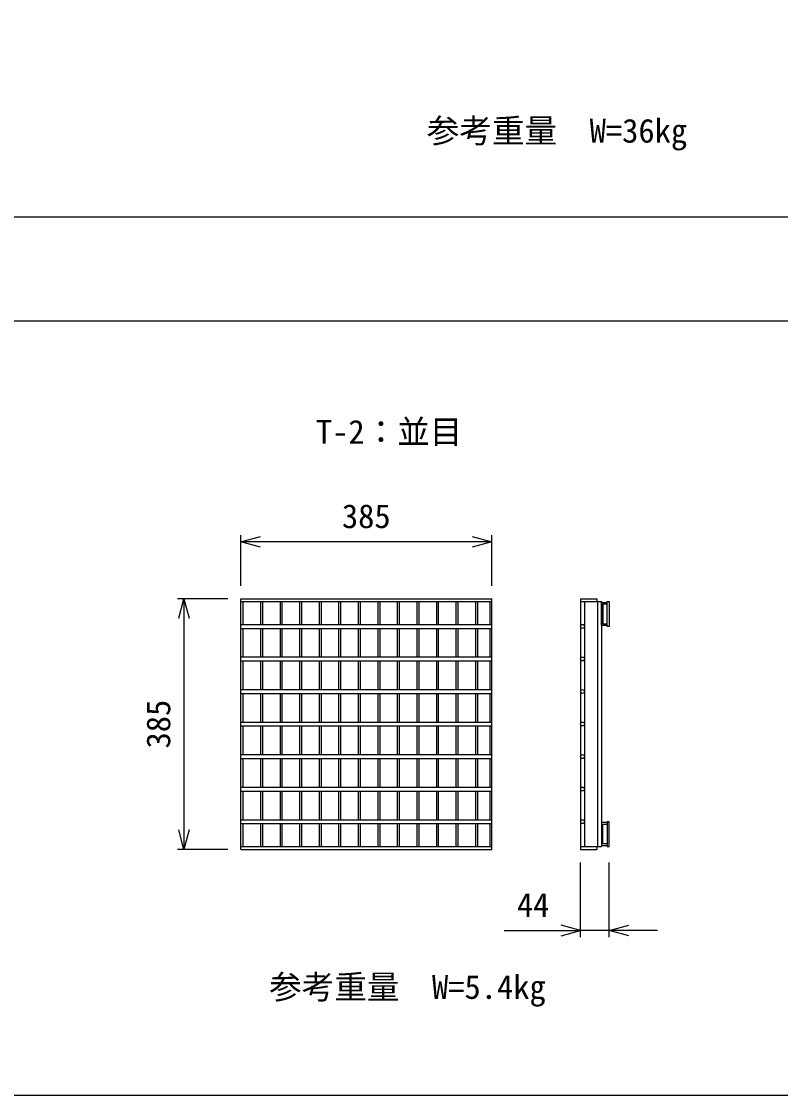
# Model space of a CAD drawing. Units: millimetres, scale not verified. Extents: x -10500 to 10500, y -7425 to 7425.
# Drawn here: x -7031 to -5866, y -1352 to 298 of the extents above; entities that cross this region are included whole.
import ezdxf
from ezdxf.enums import TextEntityAlignment as Align

# ---------------------------------------------------------------- set-up
doc = ezdxf.new("R2010")
doc.units = ezdxf.units.MM
doc.header["$LTSCALE"] = 25
for name, color, linetype, lineweight in [('0-1_DIM', 7, 'Continuous', 25), ('0-3_HATCH', 6, 'Continuous', 25), ('0-7_TXT', 7, 'Continuous', 25)]:
    doc.layers.add(name, color=color, linetype=linetype, lineweight=lineweight)
doc.styles.add('ＭＳ ゴシック', font='')
doc.styles.get('ＭＳ ゴシック').set_extended_font_data('MS Gothic')

msp = doc.modelspace()

# ---------------------------------------------------------------- linework, layer by layer
at = {"layer": '0-1_DIM'}
for p, q in [((-6694.36, -569.24), (-6694.36, -491.74)), ((-6309.36, -569.24), (-6309.36, -491.74)), ((-6309.36, -501.74), (-6694.36, -501.74)), ((-6714.36, -589.24), (-6791.86, -589.24)), ((-6781.86, -589.24), (-6781.86, -974.24)), ((-6714.36, -974.24), (-6791.86, -974.24)), ((-6173.04, -1108.96), (-6173.04, -994.24)), ((-6129.04, -1108.96), (-6129.04, -994.24)), ((-6290.3, -1098.96), (-6173.04, -1098.96)), ((-6129.04, -1098.96), (-6173.04, -1098.96)), ((-6055.08, -1098.96), (-6129.04, -1098.96))]:
    msp.add_line(p, q, dxfattribs=at)
for points in [[(-6664.36, -509.78), (-6694.36, -501.74), (-6664.36, -493.7)], [(-6339.36, -493.7), (-6309.36, -501.74), (-6339.36, -509.78)], [(-6789.9, -619.24), (-6781.86, -589.24), (-6773.82, -619.24)], [(-6773.82, -944.24), (-6781.86, -974.24), (-6789.9, -944.24)], [(-6203.04, -1107), (-6173.04, -1098.96), (-6203.04, -1090.92)], [(-6099.04, -1107), (-6129.04, -1098.96), (-6099.04, -1090.92)]]:
    msp.add_lwpolyline(points, dxfattribs=at)
at = {"layer": '0-3_HATCH'}
for p, q in [((-6694.36, -589.24), (-6309.36, -589.24)), ((-6694.36, -974.24), (-6694.36, -589.24)), ((-6694.36, -593.74), (-6309.36, -593.74)), ((-6691.36, -593.74), (-6691.36, -628.74)), ((-6664.36, -593.74), (-6664.36, -628.74)), ((-6661.36, -593.74), (-6661.36, -628.74)), ((-6634.36, -593.74), (-6634.36, -628.74)), ((-6631.36, -593.74), (-6631.36, -628.74)), ((-6604.36, -593.74), (-6604.36, -628.74)), ((-6601.36, -593.74), (-6601.36, -628.74)), ((-6574.36, -593.74), (-6574.36, -628.74)), ((-6571.36, -593.74), (-6571.36, -628.74)), ((-6544.36, -593.74), (-6544.36, -628.74)), ((-6541.36, -593.74), (-6541.36, -628.74)), ((-6514.36, -593.74), (-6514.36, -628.74)), ((-6511.36, -593.74), (-6511.36, -628.74)), ((-6484.36, -593.74), (-6484.36, -628.74)), ((-6481.36, -593.74), (-6481.36, -628.74)), ((-6454.36, -593.74), (-6454.36, -628.74)), ((-6451.36, -593.74), (-6451.36, -628.74)), ((-6424.36, -593.74), (-6424.36, -628.74)), ((-6421.36, -593.74), (-6421.36, -628.74)), ((-6394.36, -593.74), (-6394.36, -628.74)), ((-6391.36, -593.74), (-6391.36, -628.74)), ((-6364.36, -593.74), (-6364.36, -628.74)), ((-6361.36, -593.74), (-6361.36, -628.74)), ((-6334.36, -593.74), (-6334.36, -628.74)), ((-6331.36, -593.74), (-6331.36, -628.74)), ((-6312.36, -593.74), (-6312.36, -628.74)), ((-6309.36, -974.24), (-6309.36, -589.24)), ((-6173.04, -589.24), (-6173.04, -974.24)), ((-6173.04, -589.24), (-6148.04, -589.24)), ((-6173.04, -593.74), (-6141.04, -593.74)), ((-6167.04, -593.74), (-6167.04, -969.74)), ((-6148.04, -589.24), (-6148.04, -593.74)), ((-6147.04, -593.74), (-6147.04, -969.74)), ((-6141.04, -593.74), (-6141.04, -969.74)), ((-6132.04, -631.74), (-6132.04, -593.74)), ((-6132.04, -593.74), (-6129.04, -593.74)), ((-6129.04, -593.74), (-6129.04, -631.74)), ((-6141.04, -595.24), (-6132.04, -595.24)), ((-6141.04, -630.24), (-6141.04, -595.24)), ((-6132.04, -597.54), (-6138.74, -597.54)), ((-6138.74, -597.54), (-6138.74, -627.94)), ((-6694.36, -628.74), (-6309.36, -628.74)), ((-6694.36, -634.74), (-6309.36, -634.74)), ((-6691.36, -634.74), (-6691.36, -678.74)), ((-6664.36, -634.74), (-6664.36, -678.74)), ((-6661.36, -634.74), (-6661.36, -678.74)), ((-6634.36, -634.74), (-6634.36, -678.74)), ((-6631.36, -634.74), (-6631.36, -678.74)), ((-6604.36, -634.74), (-6604.36, -678.74)), ((-6601.36, -634.74), (-6601.36, -678.74)), ((-6574.36, -634.74), (-6574.36, -678.74)), ((-6571.36, -634.74), (-6571.36, -678.74)), ((-6544.36, -634.74), (-6544.36, -678.74)), ((-6541.36, -634.74), (-6541.36, -678.74)), ((-6514.36, -634.74), (-6514.36, -678.74)), ((-6511.36, -634.74), (-6511.36, -678.74)), ((-6484.36, -634.74), (-6484.36, -678.74)), ((-6481.36, -634.74), (-6481.36, -678.74)), ((-6454.36, -634.74), (-6454.36, -678.74)), ((-6451.36, -634.74), (-6451.36, -678.74)), ((-6424.36, -634.74), (-6424.36, -678.74)), ((-6421.36, -634.74), (-6421.36, -678.74)), ((-6394.36, -634.74), (-6394.36, -678.74)), ((-6391.36, -634.74), (-6391.36, -678.74)), ((-6364.36, -634.74), (-6364.36, -678.74)), ((-6361.36, -634.74), (-6361.36, -678.74)), ((-6334.36, -634.74), (-6334.36, -678.74)), ((-6331.36, -634.74), (-6331.36, -678.74)), ((-6312.36, -634.74), (-6312.36, -678.74)), ((-6132.04, -630.24), (-6141.04, -630.24)), ((-6138.74, -627.94), (-6132.04, -627.94)), ((-6129.04, -631.74), (-6132.04, -631.74)), ((-6694.36, -678.74), (-6309.36, -678.74)), ((-6694.36, -684.74), (-6309.36, -684.74)), ((-6691.36, -684.74), (-6691.36, -728.74)), ((-6664.36, -684.74), (-6664.36, -728.74)), ((-6661.36, -684.74), (-6661.36, -728.74)), ((-6634.36, -684.74), (-6634.36, -728.74)), ((-6631.36, -684.74), (-6631.36, -728.74)), ((-6604.36, -684.74), (-6604.36, -728.74)), ((-6601.36, -684.74), (-6601.36, -728.74)), ((-6574.36, -684.74), (-6574.36, -728.74)), ((-6571.36, -684.74), (-6571.36, -728.74)), ((-6544.36, -684.74), (-6544.36, -728.74)), ((-6541.36, -684.74), (-6541.36, -728.74)), ((-6514.36, -684.74), (-6514.36, -728.74)), ((-6511.36, -684.74), (-6511.36, -728.74)), ((-6484.36, -684.74), (-6484.36, -728.74)), ((-6481.36, -684.74), (-6481.36, -728.74)), ((-6454.36, -684.74), (-6454.36, -728.74)), ((-6451.36, -684.74), (-6451.36, -728.74)), ((-6424.36, -684.74), (-6424.36, -728.74)), ((-6421.36, -684.74), (-6421.36, -728.74)), ((-6394.36, -684.74), (-6394.36, -728.74)), ((-6391.36, -684.74), (-6391.36, -728.74)), ((-6364.36, -684.74), (-6364.36, -728.74)), ((-6361.36, -684.74), (-6361.36, -728.74)), ((-6334.36, -684.74), (-6334.36, -728.74)), ((-6331.36, -684.74), (-6331.36, -728.74)), ((-6312.36, -684.74), (-6312.36, -728.74)), ((-6694.36, -728.74), (-6309.36, -728.74)), ((-6694.36, -734.74), (-6309.36, -734.74)), ((-6691.36, -734.74), (-6691.36, -778.74)), ((-6664.36, -734.74), (-6664.36, -778.74)), ((-6661.36, -734.74), (-6661.36, -778.74)), ((-6634.36, -734.74), (-6634.36, -778.74)), ((-6631.36, -734.74), (-6631.36, -778.74)), ((-6604.36, -734.74), (-6604.36, -778.74)), ((-6601.36, -734.74), (-6601.36, -778.74)), ((-6574.36, -734.74), (-6574.36, -778.74)), ((-6571.36, -734.74), (-6571.36, -778.74)), ((-6544.36, -734.74), (-6544.36, -778.74)), ((-6541.36, -734.74), (-6541.36, -778.74)), ((-6514.36, -734.74), (-6514.36, -778.74)), ((-6511.36, -734.74), (-6511.36, -778.74)), ((-6484.36, -734.74), (-6484.36, -778.74)), ((-6481.36, -734.74), (-6481.36, -778.74)), ((-6454.36, -734.74), (-6454.36, -778.74)), ((-6451.36, -734.74), (-6451.36, -778.74)), ((-6424.36, -734.74), (-6424.36, -778.74)), ((-6421.36, -734.74), (-6421.36, -778.74)), ((-6394.36, -734.74), (-6394.36, -778.74)), ((-6391.36, -734.74), (-6391.36, -778.74)), ((-6364.36, -734.74), (-6364.36, -778.74)), ((-6361.36, -734.74), (-6361.36, -778.74)), ((-6334.36, -734.74), (-6334.36, -778.74)), ((-6331.36, -734.74), (-6331.36, -778.74)), ((-6312.36, -734.74), (-6312.36, -778.74)), ((-6694.36, -778.74), (-6309.36, -778.74)), ((-6694.36, -784.74), (-6309.36, -784.74)), ((-6691.36, -784.74), (-6691.36, -828.74)), ((-6664.36, -784.74), (-6664.36, -828.74)), ((-6661.36, -784.74), (-6661.36, -828.74)), ((-6634.36, -784.74), (-6634.36, -828.74)), ((-6631.36, -784.74), (-6631.36, -828.74)), ((-6604.36, -784.74), (-6604.36, -828.74)), ((-6601.36, -784.74), (-6601.36, -828.74)), ((-6574.36, -784.74), (-6574.36, -828.74)), ((-6571.36, -784.74), (-6571.36, -828.74)), ((-6544.36, -784.74), (-6544.36, -828.74)), ((-6541.36, -784.74), (-6541.36, -828.74)), ((-6514.36, -784.74), (-6514.36, -828.74)), ((-6511.36, -784.74), (-6511.36, -828.74)), ((-6484.36, -784.74), (-6484.36, -828.74)), ((-6481.36, -784.74), (-6481.36, -828.74)), ((-6454.36, -784.74), (-6454.36, -828.74)), ((-6451.36, -784.74), (-6451.36, -828.74)), ((-6424.36, -784.74), (-6424.36, -828.74)), ((-6421.36, -784.74), (-6421.36, -828.74)), ((-6394.36, -784.74), (-6394.36, -828.74)), ((-6391.36, -784.74), (-6391.36, -828.74)), ((-6364.36, -784.74), (-6364.36, -828.74)), ((-6361.36, -784.74), (-6361.36, -828.74)), ((-6334.36, -784.74), (-6334.36, -828.74)), ((-6331.36, -784.74), (-6331.36, -828.74)), ((-6312.36, -784.74), (-6312.36, -828.74)), ((-6694.36, -828.74), (-6309.36, -828.74)), ((-6694.36, -834.74), (-6309.36, -834.74)), ((-6691.36, -834.74), (-6691.36, -878.74)), ((-6664.36, -834.74), (-6664.36, -878.74)), ((-6661.36, -834.74), (-6661.36, -878.74)), ((-6634.36, -834.74), (-6634.36, -878.74)), ((-6631.36, -834.74), (-6631.36, -878.74)), ((-6604.36, -834.74), (-6604.36, -878.74)), ((-6601.36, -834.74), (-6601.36, -878.74)), ((-6574.36, -834.74), (-6574.36, -878.74)), ((-6571.36, -834.74), (-6571.36, -878.74)), ((-6544.36, -834.74), (-6544.36, -878.74)), ((-6541.36, -834.74), (-6541.36, -878.74)), ((-6514.36, -834.74), (-6514.36, -878.74)), ((-6511.36, -834.74), (-6511.36, -878.74)), ((-6484.36, -834.74), (-6484.36, -878.74)), ((-6481.36, -834.74), (-6481.36, -878.74)), ((-6454.36, -834.74), (-6454.36, -878.74)), ((-6451.36, -834.74), (-6451.36, -878.74)), ((-6424.36, -834.74), (-6424.36, -878.74)), ((-6421.36, -834.74), (-6421.36, -878.74)), ((-6394.36, -834.74), (-6394.36, -878.74)), ((-6391.36, -834.74), (-6391.36, -878.74)), ((-6364.36, -834.74), (-6364.36, -878.74)), ((-6361.36, -834.74), (-6361.36, -878.74)), ((-6334.36, -834.74), (-6334.36, -878.74)), ((-6331.36, -834.74), (-6331.36, -878.74)), ((-6312.36, -834.74), (-6312.36, -878.74)), ((-6694.36, -878.74), (-6309.36, -878.74)), ((-6694.36, -884.74), (-6309.36, -884.74)), ((-6691.36, -884.74), (-6691.36, -928.74)), ((-6664.36, -884.74), (-6664.36, -928.74)), ((-6661.36, -884.74), (-6661.36, -928.74)), ((-6634.36, -884.74), (-6634.36, -928.74)), ((-6631.36, -884.74), (-6631.36, -928.74)), ((-6604.36, -884.74), (-6604.36, -928.74)), ((-6601.36, -884.74), (-6601.36, -928.74)), ((-6574.36, -884.74), (-6574.36, -928.74)), ((-6571.36, -884.74), (-6571.36, -928.74)), ((-6544.36, -884.74), (-6544.36, -928.74)), ((-6541.36, -884.74), (-6541.36, -928.74)), ((-6514.36, -884.74), (-6514.36, -928.74)), ((-6511.36, -884.74), (-6511.36, -928.74)), ((-6484.36, -884.74), (-6484.36, -928.74)), ((-6481.36, -884.74), (-6481.36, -928.74)), ((-6454.36, -884.74), (-6454.36, -928.74)), ((-6451.36, -884.74), (-6451.36, -928.74)), ((-6424.36, -884.74), (-6424.36, -928.74)), ((-6421.36, -884.74), (-6421.36, -928.74)), ((-6394.36, -884.74), (-6394.36, -928.74)), ((-6391.36, -884.74), (-6391.36, -928.74)), ((-6364.36, -884.74), (-6364.36, -928.74)), ((-6361.36, -884.74), (-6361.36, -928.74)), ((-6334.36, -884.74), (-6334.36, -928.74)), ((-6331.36, -884.74), (-6331.36, -928.74)), ((-6312.36, -884.74), (-6312.36, -928.74)), ((-6694.36, -928.74), (-6309.36, -928.74)), ((-6694.36, -934.74), (-6309.36, -934.74)), ((-6691.36, -934.74), (-6691.36, -969.74)), ((-6664.36, -934.74), (-6664.36, -969.74)), ((-6661.36, -934.74), (-6661.36, -969.74)), ((-6634.36, -934.74), (-6634.36, -969.74)), ((-6631.36, -934.74), (-6631.36, -969.74)), ((-6604.36, -934.74), (-6604.36, -969.74)), ((-6601.36, -934.74), (-6601.36, -969.74)), ((-6574.36, -934.74), (-6574.36, -969.74)), ((-6571.36, -934.74), (-6571.36, -969.74)), ((-6544.36, -934.74), (-6544.36, -969.74)), ((-6541.36, -934.74), (-6541.36, -969.74)), ((-6514.36, -934.74), (-6514.36, -969.74)), ((-6511.36, -934.74), (-6511.36, -969.74)), ((-6484.36, -934.74), (-6484.36, -969.74)), ((-6481.36, -934.74), (-6481.36, -969.74)), ((-6454.36, -934.74), (-6454.36, -969.74)), ((-6451.36, -934.74), (-6451.36, -969.74)), ((-6424.36, -934.74), (-6424.36, -969.74)), ((-6421.36, -934.74), (-6421.36, -969.74)), ((-6394.36, -934.74), (-6394.36, -969.74)), ((-6391.36, -934.74), (-6391.36, -969.74)), ((-6364.36, -934.74), (-6364.36, -969.74)), ((-6361.36, -934.74), (-6361.36, -969.74)), ((-6334.36, -934.74), (-6334.36, -969.74)), ((-6331.36, -934.74), (-6331.36, -969.74)), ((-6312.36, -934.74), (-6312.36, -969.74)), ((-6141.04, -933.24), (-6141.04, -968.24)), ((-6132.04, -933.24), (-6141.04, -933.24)), ((-6138.74, -965.94), (-6138.74, -935.54)), ((-6138.74, -935.54), (-6132.04, -935.54)), ((-6132.04, -931.74), (-6132.04, -969.74)), ((-6129.04, -931.74), (-6132.04, -931.74)), ((-6129.04, -969.74), (-6129.04, -931.74)), ((-6694.36, -969.74), (-6309.36, -969.74)), ((-6173.04, -969.74), (-6141.04, -969.74)), ((-6148.04, -969.74), (-6148.04, -974.24)), ((-6141.04, -968.24), (-6132.04, -968.24)), ((-6132.04, -965.94), (-6138.74, -965.94)), ((-6132.04, -969.74), (-6129.04, -969.74)), ((-6694.36, -974.24), (-6309.36, -974.24)), ((-6173.04, -974.24), (-6148.04, -974.24))]:
    msp.add_line(p, q, dxfattribs=at)
for centre in [(-6170.04, -631.74), (-6170.04, -681.74), (-6170.04, -731.74), (-6170.04, -781.74), (-6170.04, -831.74), (-6170.04, -881.74), (-6170.04, -931.74)]:
    msp.add_circle(centre, 3, dxfattribs=at)
at = {"layer": '0-7_TXT'}
for p, q in [((-8250, -2.43), (-2150, -2.43)), ((-8250, -162.43), (-2150, -162.43))]:
    msp.add_line(p, q, dxfattribs=at)
msp.add_lwpolyline([(-2150, 1947.57), (-2150, -1352.43), (-8250, -1352.43), (-8250, 1947.57)], dxfattribs=at)

# ---------------------------------------------------------------- texts
at = {"layer": '0-1_DIM', "style": 'ＭＳ ゴシック'}
for s, p in [('参考重量\u3000W=36kg', (-6409.05, 100.37)), ('385', (-6539.36, -491.74)), ('44', (-6270.79, -1088.96)), ('参考重量\u3000W=5.4kg', (-6651.09, -1214.98))]:
    msp.add_text(s, height=36.66, dxfattribs=at).set_placement(p, align=Align.BOTTOM_LEFT)
msp.add_text('385', height=36.66, rotation=90, dxfattribs=at).set_placement((-6791.86, -819.24), align=Align.BOTTOM_LEFT)
at = {"layer": '0-7_TXT', "style": 'ＭＳ ゴシック'}
msp.add_text('T-2：並目 ', height=36.66, dxfattribs=at).set_placement((-6579.32, -362.15), align=Align.BOTTOM_LEFT)

doc.saveas('drawing.dxf')
